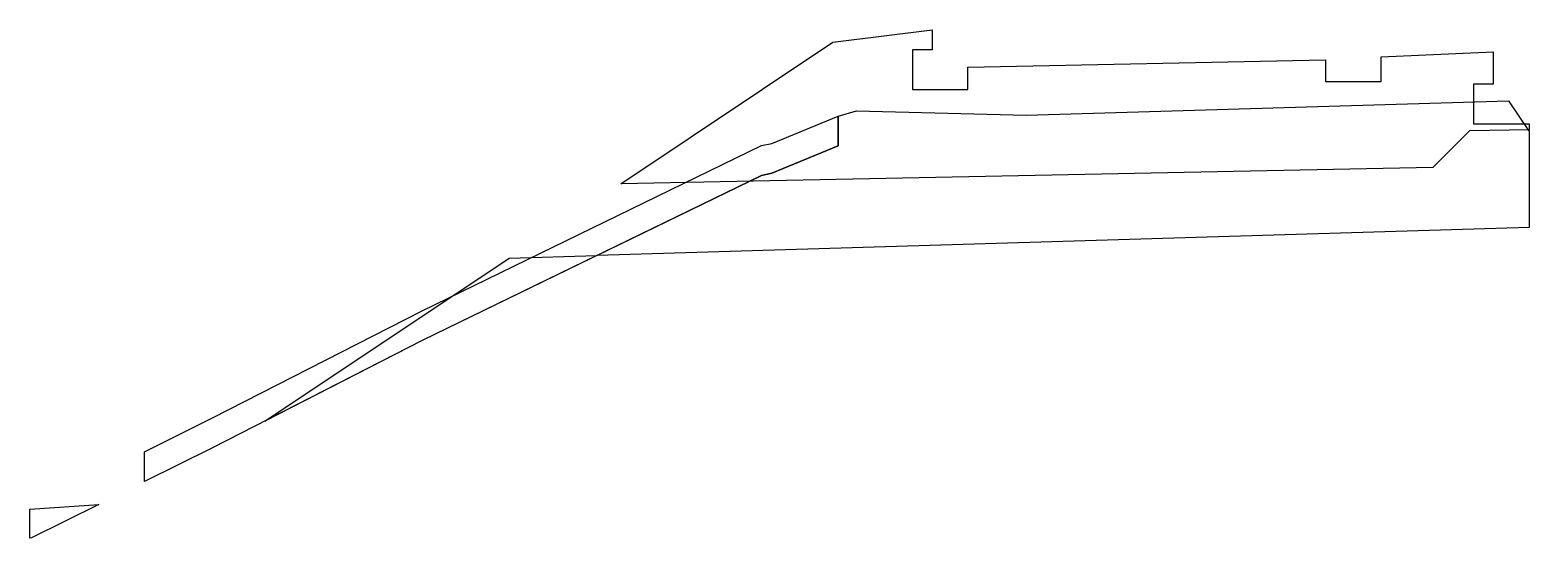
# Model space of a CAD drawing. Extents: x -717 to 1451, y -133302 to 233.
# Drawn here: x -115.33 to -107.78, y -125846.61 to -125844.05 of the extents above; entities that cross this region are included whole.
import ezdxf

# ---------------------------------------------------------------- set-up
doc = ezdxf.new("R2010")
doc.units = 0
for name, color, linetype, true_color in [('Объём_2563', 7, 'Continuous', 0xff8000), ('Объём_2570', 7, 'Continuous', 0x80ff00), ('Объём_2600', 7, 'Continuous', 0x808000)]:
    doc.layers.add(name, color=color, linetype=linetype, true_color=true_color)
doc.layers.add('Объём_2650', color=7, linetype='Continuous')

msp = doc.modelspace()

# ---------------------------------------------------------------- linework, layer by layer
at = {"layer": 'Объём_2563', "color": 250, "flags": 128}
msp.add_lwpolyline([(-108.0849, -125844.5599), (-108.2686, -125844.7435), (-112.3556, -125844.8253), (-111.2888, -125844.114), (-110.7883, -125844.052), (-110.7883, -125844.152), (-110.8883, -125844.152), (-110.8883, -125844.352), (-110.6083, -125844.352), (-110.6083, -125844.2385), (-108.8092, -125844.2029), (-108.8092, -125844.3108), (-108.5292, -125844.3108), (-108.5292, -125844.1865), (-107.9649, -125844.1612), (-107.9648, -125844.324), (-108.0648, -125844.3241), (-108.0646, -125844.5241), (-107.785, -125844.5239), (-107.7849, -125844.5539), (-108.0849, -125844.5599), (-108.0849, -125844.5599)], dxfattribs=at)
at = {"layer": 'Объём_2570', "flags": 128}
msp.add_lwpolyline([(-111.2623, -125844.635), (-111.5959, -125844.773), (-111.647, -125844.7837), (-113.3559, -125845.6148), (-114.4099, -125846.1539), (-114.7523, -125846.3242), (-114.7523, -125846.1742), (-114.4099, -125846.0039), (-113.3559, -125845.4648), (-111.647, -125844.6337), (-111.5959, -125844.623), (-111.2623, -125844.485), (-111.2623, -125844.635), (-111.2623, -125844.635)], dxfattribs=at)
at = {"layer": 'Объём_2600', "flags": 128}
for points in [[(-113.3559, -125845.6148), (-114.1466, -125846.0192), (-112.9174, -125845.1998), (-112.4753, -125845.1865), (-113.3559, -125845.6148), (-113.3559, -125845.6148)], [(-115.3218, -125846.6073), (-115.3287, -125846.6079), (-115.3287, -125846.4621), (-114.9825, -125846.4386), (-115.3218, -125846.6073), (-115.3218, -125846.6073)]]:
    msp.add_lwpolyline(points, dxfattribs=at)
at = {"layer": 'Объём_2650', "color": 6, "flags": 128}
msp.add_lwpolyline([(-111.1698, -125844.4588), (-110.3161, -125844.4813), (-107.8881, -125844.4083), (-107.7881, -125844.5583), (-107.7849, -125844.5583), (-107.7849, -125845.0458), (-112.4753, -125845.1865), (-111.647, -125844.7837), (-111.5959, -125844.773), (-111.2623, -125844.635), (-111.2623, -125844.485), (-111.1698, -125844.4588), (-111.1698, -125844.4588)], dxfattribs=at)

doc.saveas('drawing.dxf')
